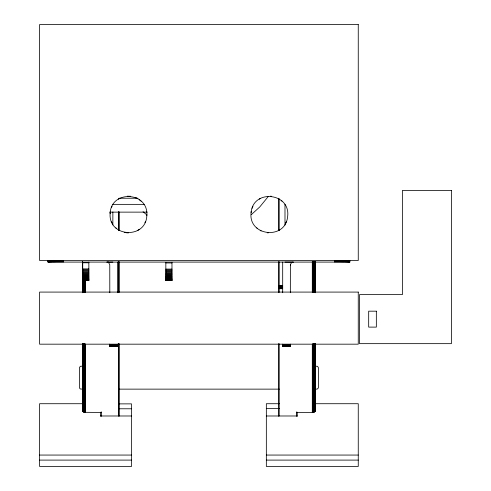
<?xml version="1.0" encoding="UTF-8"?>
<svg xmlns="http://www.w3.org/2000/svg" width="491" height="491" viewBox="0 0 491 491"><rect width="100%" height="100%" fill="white"/><g stroke="black" fill="none" stroke-linecap="round" stroke-linejoin="round"><path stroke-width="0.74" d="M296.478 412.452L312.73 412.434L312.736 343.669M346.664 262.09L346.664 260.555M84.28 343.847L84.28 408.064L83.936 412.188L82.513 410.899L82.519 408.064L83.9 408.064L83.936 412.188L84.305 412.299L101.373 412.452M313.16 343.669L313.148 412.385L312.73 412.434M313.571 343.669L313.546 412.299L313.148 412.385L312.736 408.064M82.519 343.632L82.513 410.899M314.301 343.669L314.301 408.064L314.246 412.047L313.546 412.299L313.16 408.064M314.614 343.669L314.614 408.064L314.246 412.047L313.952 343.632M82.764 343.669L82.697 411.323L82.611 408.064M314.872 343.669L314.872 408.064L314.541 411.888L314.301 408.064M315.087 343.669L314.792 411.716L314.614 408.064M315.24 343.669L314.995 411.526L314.872 408.064M110.125 213.456C108.241 237.349 145.937 239.547 146.834 215.592C148.724 191.699 111.027 189.501 110.125 213.456L110.223 212.388M146.834 215.592L146.864 214.524M82.979 343.669L82.856 411.526L82.764 408.064M83.237 343.669L83.059 411.716L82.979 408.064M83.55 343.669L83.31 411.888L83.237 408.064M290.347 292.728L290.377 264.717L291.409 262.838L293.415 262.09M290.347 265.152L290.377 264.717M251.11 212.388C247.838 236.134 285.339 240.516 287.628 216.66C290.905 192.914 253.399 188.532 251.11 212.388L251.263 211.333M85.115 343.669L85.115 408.064L84.704 412.385L84.691 343.669M315.087 408.064L315.154 411.323L315.363 343.651M252.092 208.239L252.939 206.275M111.598 207.245L112.052 206.275M144.913 222.773L145.361 221.809M285.799 222.773L286.253 221.809M268.27 196.51L259.696 207.018L251.337 214.628M139.462 229.272L137.676 230.445M118.38 199.162L119.288 198.603M259.266 199.162L260.175 198.603M278.563 230.445L279.471 229.886M292.55 262.212L292.974 262.12L284.989 262.09M127.415 196.173L128.482 196.142M108.579 262.108L106.737 262.09M112.862 262.09L107.173 262.12L108.744 262.838L109.769 264.717L109.8 292.728M118.902 198.235L138.051 198.235M112.77 204.36L144.182 204.36M109.634 212.13L147.171 212.13M48.05 262.09L48.05 260.555L48.02 262.09L349.831 262.09L349.831 260.555M82.727 262.771L88.853 262.771M165.841 262.949L171.967 262.949M82.727 268.902L88.853 268.902M165.841 269.08L171.967 269.08M82.727 269.762L88.853 269.762M165.841 269.94L171.967 269.94M82.727 270.615L88.853 270.615M165.841 270.793L171.967 270.793M82.727 271.455L88.853 271.455M165.841 271.633L171.967 271.633M82.727 272.29L88.853 272.29M165.841 272.468L171.967 272.468M82.727 273.1L88.853 273.1M165.841 273.278L171.967 273.278M82.727 273.886L88.853 273.886M165.841 274.064L171.967 274.064M82.727 274.647L88.853 274.647M165.841 274.825L171.967 274.825M82.727 275.371L88.853 275.371M165.841 275.549L171.967 275.549M82.727 276.065L88.853 276.065M165.841 276.243L171.967 276.243M82.727 276.715L88.853 276.715M165.841 276.893L171.967 276.893M82.727 277.323L88.853 277.323M165.841 277.501L171.967 277.501M82.727 277.881L88.853 277.888M165.841 278.066L171.967 278.066M82.727 278.397L88.853 278.397M165.841 278.575L171.967 278.575M82.727 278.851L88.853 278.851M165.841 279.029L171.967 279.029M82.727 279.256L88.853 279.256M165.841 279.434L171.967 279.434M82.727 279.6L88.853 279.6M165.841 279.778L171.967 279.778M82.727 279.882L88.853 279.882M82.727 280.103L88.853 280.103M165.841 280.06L171.967 280.06M82.727 280.263L88.853 280.263M165.841 280.281L171.967 280.281M82.727 280.392L88.853 280.361M165.841 280.441L171.967 280.441M278.857 285.658L282.687 285.658M278.857 286.001L282.687 286.001M278.857 286.321L282.687 286.321M278.857 286.615L282.687 286.615M278.857 286.854L282.687 286.854M278.857 287.039L282.687 287.039M282.687 287.149L278.857 287.149L282.687 287.229M278.857 287.339L282.687 287.339M278.857 287.523L282.687 287.523M278.857 287.769L282.687 287.769M278.857 288.057L282.687 288.057M278.857 288.383L282.687 288.383M278.857 288.72L282.687 288.72M109.8 344.559L117.459 344.559M282.687 344.559L290.347 344.559M109.8 344.946L117.459 344.946M282.687 344.946L290.347 344.946M109.8 345.296L117.459 345.296M282.687 345.296L290.347 345.296M109.8 345.603L117.459 345.603M282.687 345.603L290.347 345.603M109.8 345.867L117.459 345.867M282.687 345.867L290.347 345.867M109.8 346.075L117.459 346.075M282.687 346.075L290.347 346.075M109.8 346.229L117.459 346.229M282.687 346.229L290.347 346.229M109.8 346.321L117.459 346.351L117.459 344.148M282.687 346.321L290.347 346.351L290.347 344.148M82.488 366.157L80.291 366.304L79.425 367.685L79.462 387.945L80.291 388.982L82.488 389.136M314.596 366.157L317.56 366.304L318.426 367.685L318.389 387.945L317.235 389.099L314.596 389.136M118.491 389.136L279.361 389.136M83.065 403.719L39.593 403.719L39.593 466.45L131.514 466.45L131.514 403.872L118.491 403.872M279.361 403.719L266.337 403.719L266.337 466.45L358.258 466.45L358.258 403.719L314.596 403.719M266.337 408.629L279.361 408.629M118.491 408.782L131.514 408.782M100.606 415.987L131.514 415.987M266.337 415.987L297.245 415.987M39.593 455.059L131.514 455.059M266.337 455.059L358.258 455.059M39.593 460.098L131.514 460.098M266.337 460.098L358.258 460.098M128.482 232.912L126.347 232.783M270.437 196.173L271.505 196.265M129.55 196.173L130.618 196.265M267.233 232.783L268.301 232.875M124.241 232.415L125.291 232.63M135.761 197.646L136.731 198.094M260.175 230.445L261.12 230.954M139.462 199.776L141.095 201.15M146.514 214.628L143.047 211.719M281.19 200.438L281.987 201.15M256.756 227.898L257.554 228.61M115.864 227.898L116.662 228.61M111.598 221.809L112.052 222.773M146.588 211.333L146.741 212.388M84.28 403.67L84.691 408.064L84.305 412.299L83.9 403.67M313.571 408.064L313.915 412.188L313.952 408.064L315.332 408.064L315.363 410.685M83.55 408.064L83.605 412.047L83.9 343.847M315.24 408.064L315.339 410.899M85.115 408.064L85.121 412.434M349.702 260.555L349.801 262.09M349.537 260.555L349.537 262.09M349.31 260.555L349.31 262.09M349.021 260.555L349.021 262.09M348.665 260.555L348.665 262.09M348.254 260.555L348.254 262.09M347.781 260.555L347.781 262.09M347.254 260.555L347.254 262.09M346.032 260.555L346.032 262.09M345.345 260.555L345.345 262.09M344.614 260.555L344.614 262.09M343.841 260.555L343.841 262.09M343.025 260.555L343.025 262.09M342.172 260.555L342.172 262.09M341.288 260.555L341.288 262.09M340.373 260.555L340.373 262.09M339.434 260.555L339.434 262.09M338.477 260.555L338.477 262.09M337.501 260.555L337.501 262.09M336.513 260.555L336.513 262.09M335.513 260.555L335.513 262.09M334.512 260.555L334.512 262.09M315.332 261.648L315.363 292.771M315.24 261.648L315.24 292.311M315.087 261.648L315.087 292.311M314.872 261.648L314.872 292.311M314.614 261.648L314.614 292.311M314.301 261.648L314.301 292.311M313.952 261.568L313.952 292.249M313.571 261.648L313.571 292.311M313.16 261.648L313.16 292.311M312.736 261.648L312.736 292.311M312.301 261.605L312.301 292.237M312.301 344.308L312.301 412.452M297.245 412.152L297.245 416.294M296.478 411.863L296.478 416.288M284.989 204.25L284.989 225.093M282.687 262.09L282.687 292.728M282.687 344.148L282.687 346.351M278.98 198.837L278.98 230.273M278.98 261.715L278.98 292.384M278.98 343.755L278.98 415.828M278.857 198.26L278.857 230.457M278.857 261.599L278.857 292.47M278.857 343.602L278.857 416.436M171.967 262.268L171.967 280.57L165.841 280.57L165.841 262.268M118.963 211.75L118.994 230.291M118.994 261.599L118.994 292.341M118.994 343.602L118.994 416.436M118.871 211.873L118.871 230.273M118.871 261.715L118.871 292.384M118.871 343.755L118.871 415.828M118.718 211.873L118.718 230.273M118.718 261.715L118.718 292.384M118.718 343.755L118.718 415.828M117.459 262.09L117.459 292.728M112.862 211.909L112.862 224.927M109.8 344.148L109.8 346.351M101.373 411.863L101.373 416.288M100.606 412.152L100.606 416.294M88.853 262.09L88.853 280.392M85.551 279.987L85.551 292.237M85.551 344.308L85.551 412.452M85.115 280.048L85.115 292.311M84.691 280.048L84.691 292.311M84.28 280.183L84.28 292.458M83.9 280.183L83.9 292.458M83.55 280.048L83.55 292.311M83.237 280.048L83.237 292.311M82.979 280.048L82.979 292.311M82.727 262.09L82.764 292.311M82.519 261.568L82.611 292.311M82.488 261.697L82.488 292.771M82.488 343.651L82.488 410.685M63.339 260.555L63.339 262.09M62.339 260.555L62.339 262.09M61.338 260.555L61.338 262.09M60.35 260.555L60.35 262.09M59.374 260.555L59.374 262.09M58.417 260.555L58.417 262.09M57.478 260.555L57.478 262.09M56.563 260.555L56.563 262.09M55.679 260.555L55.679 262.09M54.826 260.555L54.826 262.09M54.01 260.555L54.01 262.09M53.237 260.555L53.237 262.09M52.506 260.555L52.506 262.09M51.819 260.555L51.819 262.09M51.187 260.555L51.187 262.09M50.598 260.555L50.598 262.09M50.07 260.555L50.07 262.09M49.597 260.555L49.597 262.09M49.186 260.555L49.186 262.09M48.83 260.555L48.83 262.09M48.541 260.555L48.541 262.09M48.314 260.555L48.314 262.09M48.149 260.555L48.149 262.09M358.258 24.55L39.593 24.55L39.593 260.488L358.258 260.488L358.258 24.55M451.407 190.453L402.381 190.453L402.381 294.631L359.486 294.631L359.486 343.657L451.407 343.657L451.407 190.453M358.258 292.084L39.593 292.084L39.593 344.173L358.258 344.173L358.258 292.084M376.339 311.177L368.68 311.177L368.68 327.11L376.339 327.11L376.339 311.177"/></g></svg>
